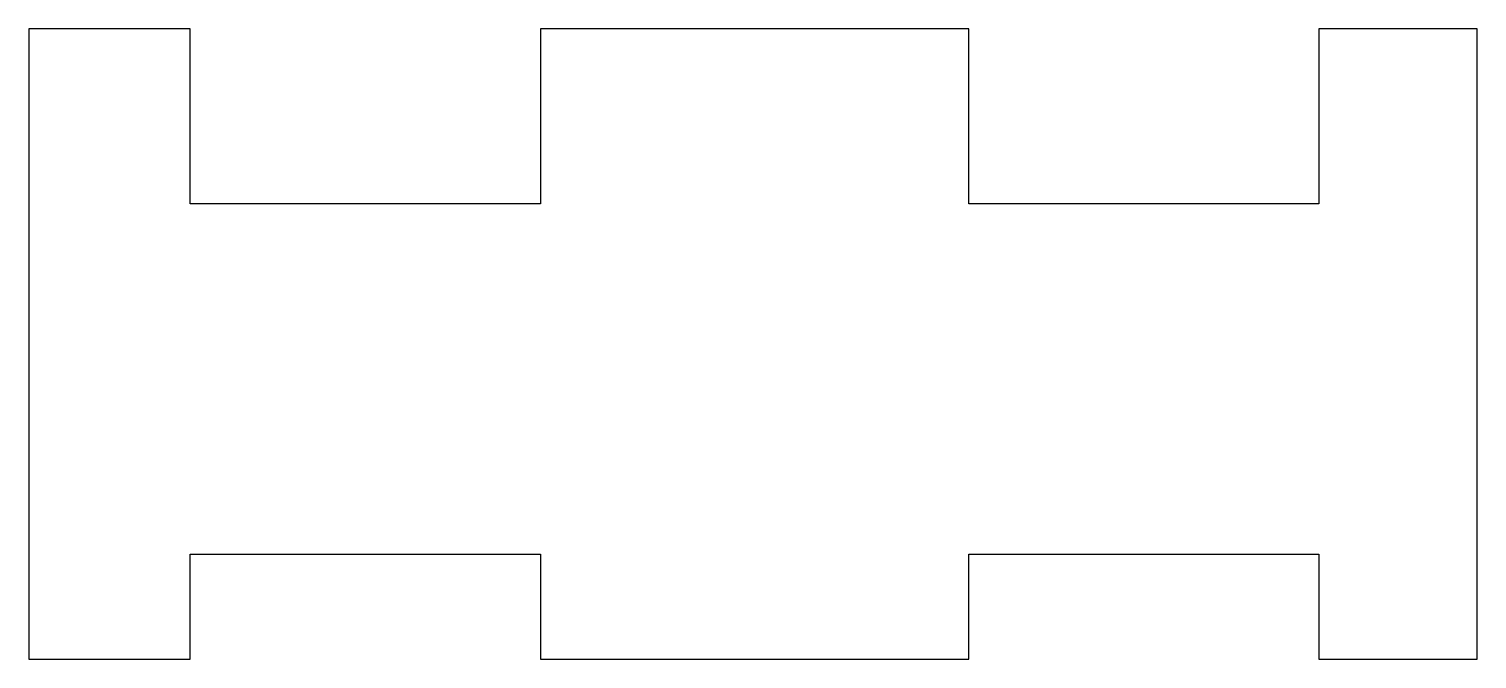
# Model space of a CAD drawing. Header units: millimetres. Extents: x 4.1 to 45.4, y -17.9 to 0.1.
import ezdxf

# ---------------------------------------------------------------- set-up
doc = ezdxf.new("R2010")
doc.units = ezdxf.units.MM
doc.layers.get('0').update_dxf_attribs({"linetype": 'CONTINUOUS'})

msp = doc.modelspace()

# ---------------------------------------------------------------- linework, layer by layer
msp.add_lwpolyline([(30.921, 0.066), (18.697, 0.066), (18.697, -4.934), (8.697, -4.934), (8.697, 0.066), (4.091, 0.066), (4.091, -17.934), (8.697, -17.934), (8.697, -14.934), (18.697, -14.934), (18.697, -17.934), (30.921, -17.934), (30.921, -14.934), (40.921, -14.934), (40.921, -17.934), (45.434, -17.934), (45.434, 0.066), (40.921, 0.066), (40.921, -4.934), (30.921, -4.934)], close=True)

doc.saveas('drawing.dxf')
